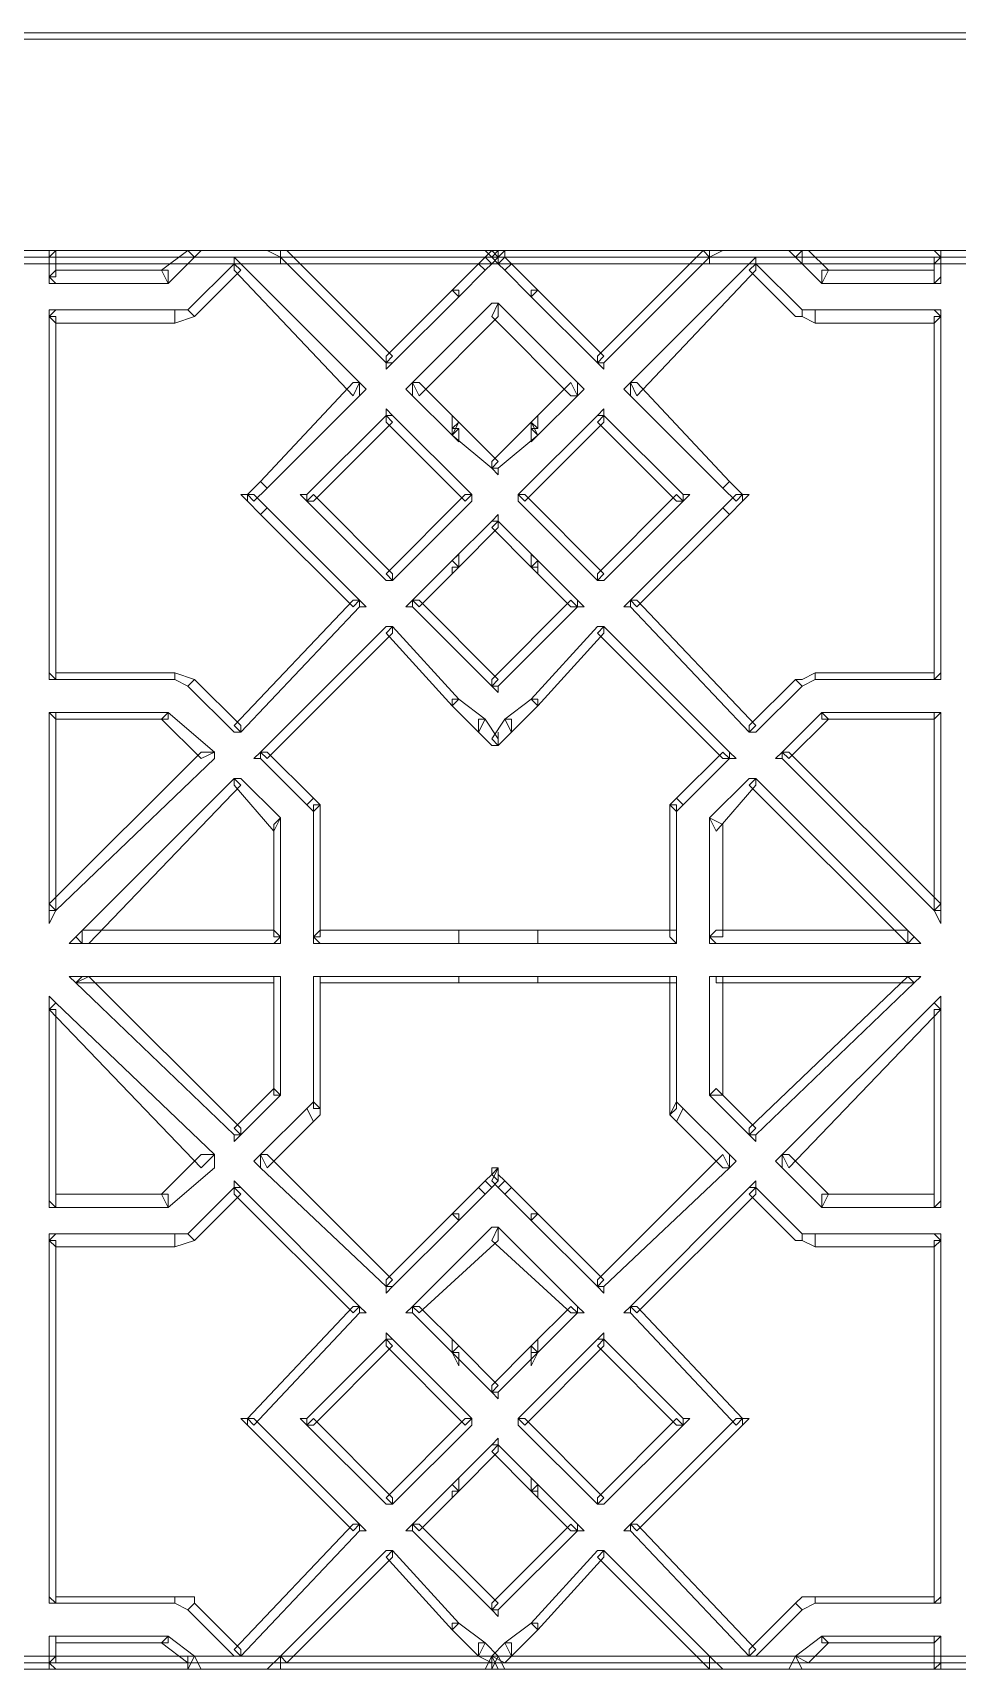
# Model space of a CAD drawing. Extents: x -66030 to 95157, y -13132 to 45879.
# Drawn here: x 78795 to 79342, y 42831 to 43799 of the extents above; entities that cross this region are included whole.
import ezdxf

# ---------------------------------------------------------------- set-up
doc = ezdxf.new("R2010")
doc.units = 0
doc.header["$LTSCALE"] = 100
doc.header["$MEASUREMENT"] = 0
doc.layers.get('0').update_dxf_attribs({"linetype": 'CONTINUOUS'})

msp = doc.modelspace()

# ---------------------------------------------------------------- linework, layer by layer
at = {"lineweight": 0}
for points in [[(81121.14, 43795.43), (81121.14, 43799.34), (77015.97, 43799.34), (77015.97, 43795.43), (81121.14, 43795.43), (81121.14, 43795.43), (81121.14, 43799.34), (81121.14, 43799.34), (81121.14, 43799.34)], [(77015.97, 43670.44), (77015.97, 43666.53), (81121.14, 43666.53), (81121.14, 43670.44), (77015.97, 43670.44), (77015.97, 43670.44), (77015.97, 43670.44), (77015.97, 43670.44), (77015.97, 43670.44)], [(81125.04, 43666.53), (81121.14, 43670.44), (77015.97, 43670.44), (77015.97, 43662.63), (81121.14, 43662.63), (81125.04, 43666.53), (81125.04, 43666.53), (81125.04, 43670.44), (81121.14, 43670.44)], [(78808.8, 43670.44), (78804.9, 43666.53), (78804.9, 43654.81), (78808.8, 43654.81), (78808.8, 43666.53), (78808.8, 43670.44), (78808.8, 43670.44), (78804.9, 43670.44), (78804.9, 43666.53)], [(78890.83, 43666.53), (78886.92, 43670.44), (78808.8, 43670.44), (78808.8, 43662.63), (78886.92, 43662.63), (78890.83, 43666.53), (78890.83, 43666.53), (78894.74, 43670.44), (78886.92, 43670.44)], [(78875.21, 43650.91), (78875.21, 43650.91), (78890.83, 43666.53), (78886.92, 43670.44), (78871.3, 43658.72), (78875.21, 43650.91), (78875.21, 43650.91), (78875.21, 43650.91), (78875.21, 43650.91)], [(78941.61, 43670.44), (78941.61, 43666.53), (79004.1, 43604.04), (79008.01, 43607.94), (78945.51, 43670.44), (78941.61, 43670.44), (78941.61, 43670.44), (78933.8, 43670.44), (78941.61, 43666.53)], [(79070.5, 43666.53), (79066.6, 43670.44), (78941.61, 43670.44), (78941.61, 43662.63), (79066.6, 43662.63), (79070.5, 43666.53), (79070.5, 43666.53), (79074.41, 43670.44), (79066.6, 43670.44)], [(79062.69, 43666.53), (79066.6, 43662.63), (79070.5, 43666.53), (79066.6, 43670.44), (79062.69, 43666.53), (79062.69, 43666.53), (79066.6, 43662.63), (79066.6, 43662.63), (79066.6, 43662.63)], [(79070.5, 43670.44), (79066.6, 43666.53), (79070.5, 43662.63), (79074.41, 43666.53), (79074.41, 43670.44), (79070.5, 43670.44), (79070.5, 43670.44), (79062.69, 43670.44), (79066.6, 43666.53)], [(79195.49, 43666.53), (79195.49, 43670.44), (79070.5, 43670.44), (79070.5, 43662.63), (79195.49, 43662.63), (79195.49, 43666.53), (79195.49, 43666.53), (79203.31, 43670.44), (79195.49, 43670.44)], [(79129.09, 43604.04), (79133, 43604.04), (79195.49, 43666.53), (79191.59, 43670.44), (79129.09, 43607.94), (79129.09, 43604.04), (79129.09, 43604.04), (79133, 43600.13), (79133, 43604.04)], [(79250.18, 43670.44), (79246.27, 43666.53), (79261.9, 43650.91), (79265.8, 43658.72), (79254.08, 43670.44), (79250.18, 43670.44), (79250.18, 43670.44), (79242.37, 43670.44), (79246.27, 43666.53)], [(79332.2, 43666.53), (79328.3, 43670.44), (79250.18, 43670.44), (79250.18, 43662.63), (79328.3, 43662.63), (79332.2, 43666.53), (79332.2, 43666.53), (79332.2, 43670.44), (79328.3, 43670.44)], [(78804.9, 43654.81), (78808.8, 43650.91), (78875.21, 43650.91), (78875.21, 43658.72), (78808.8, 43658.72), (78804.9, 43654.81), (78804.9, 43654.81), (78804.9, 43650.91), (78808.8, 43650.91)], [(78890.83, 43631.38), (78890.83, 43631.38), (78918.17, 43658.72), (78914.27, 43662.63), (78886.92, 43635.29), (78890.83, 43631.38), (78890.83, 43631.38), (78890.83, 43631.38), (78890.83, 43631.38)], [(78914.27, 43662.63), (78914.27, 43658.72), (78984.57, 43584.51), (78988.48, 43592.32), (78918.17, 43662.63), (78914.27, 43662.63), (78918.17, 43662.63), (78914.27, 43666.53), (78914.27, 43662.63)], [(79043.16, 43647), (79047.07, 43643.1), (79062.69, 43658.72), (79058.79, 43662.63), (79043.16, 43647), (79043.16, 43647), (79043.16, 43647), (79043.16, 43647), (79043.16, 43647)], [(79058.79, 43662.63), (79062.69, 43658.72), (79066.6, 43662.63), (79062.69, 43666.53), (79058.79, 43662.63), (79058.79, 43662.63), (79062.69, 43658.72), (79062.69, 43658.72), (79062.69, 43658.72)], [(79074.41, 43666.53), (79070.5, 43662.63), (79074.41, 43658.72), (79078.32, 43662.63), (79074.41, 43666.53), (79074.41, 43666.53), (79070.5, 43662.63), (79070.5, 43662.63), (79070.5, 43662.63)], [(79078.32, 43662.63), (79074.41, 43658.72), (79090.03, 43643.1), (79093.94, 43647), (79078.32, 43662.63), (79078.32, 43662.63), (79074.41, 43658.72), (79074.41, 43658.72), (79074.41, 43658.72)], [(79222.84, 43662.63), (79218.93, 43662.63), (79148.62, 43592.32), (79152.53, 43584.51), (79222.84, 43658.72), (79222.84, 43662.63), (79222.84, 43662.63), (79222.84, 43666.53), (79218.93, 43662.63)], [(79250.18, 43631.38), (79250.18, 43635.29), (79222.84, 43662.63), (79218.93, 43658.72), (79246.27, 43631.38), (79250.18, 43631.38), (79246.27, 43631.38), (79246.27, 43631.38), (79250.18, 43631.38)], [(79261.9, 43650.91), (79261.9, 43650.91), (79328.3, 43650.91), (79328.3, 43658.72), (79261.9, 43658.72), (79261.9, 43650.91), (79261.9, 43650.91), (79261.9, 43650.91), (79261.9, 43650.91)], [(79328.3, 43650.91), (79332.2, 43654.81), (79332.2, 43666.53), (79328.3, 43666.53), (79328.3, 43654.81), (79328.3, 43650.91), (79328.3, 43650.91), (79332.2, 43650.91), (79332.2, 43654.81)], [(79004.1, 43604.04), (79008.01, 43604.04), (79047.07, 43643.1), (79043.16, 43647), (79004.1, 43607.94), (79004.1, 43604.04), (79004.1, 43604.04), (79004.1, 43600.13), (79008.01, 43604.04)], [(79070.5, 43639.19), (79066.6, 43639.19), (79019.73, 43592.32), (79023.63, 43584.51), (79070.5, 43631.38), (79070.5, 43639.19), (79070.5, 43639.19), (79070.5, 43639.19), (79066.6, 43639.19)], [(79047.07, 43643.1), (79047.07, 43647), (79047.07, 43647), (79043.16, 43647), (79043.16, 43647), (79047.07, 43643.1), (79047.07, 43643.1), (79047.07, 43643.1), (79047.07, 43647)], [(79117.38, 43584.51), (79117.38, 43592.32), (79070.5, 43639.19), (79066.6, 43631.38), (79113.47, 43584.51), (79117.38, 43584.51), (79117.38, 43584.51), (79121.28, 43588.41), (79117.38, 43592.32)], [(79090.03, 43647), (79090.03, 43643.1), (79129.09, 43604.04), (79133, 43607.94), (79093.94, 43647), (79090.03, 43647), (79090.03, 43647), (79090.03, 43643.1), (79090.03, 43643.1)], [(79093.94, 43647), (79090.03, 43647), (79090.03, 43647), (79093.94, 43647), (79093.94, 43647), (79093.94, 43647), (79093.94, 43647), (79093.94, 43647), (79093.94, 43647)], [(78804.9, 43631.38), (78808.8, 43627.47), (78879.11, 43627.47), (78879.11, 43635.29), (78808.8, 43635.29), (78804.9, 43631.38), (78808.8, 43635.29), (78804.9, 43635.29), (78804.9, 43631.38)], [(78808.8, 43416.55), (78808.8, 43420.46), (78808.8, 43631.38), (78804.9, 43631.38), (78804.9, 43420.46), (78808.8, 43416.55), (78804.9, 43420.46), (78804.9, 43416.55), (78808.8, 43416.55)], [(78879.11, 43627.47), (78879.11, 43627.47), (78890.83, 43631.38), (78886.92, 43635.29), (78879.11, 43635.29), (78879.11, 43627.47), (78879.11, 43627.47), (78879.11, 43627.47), (78879.11, 43627.47)], [(79257.99, 43627.47), (79257.99, 43635.29), (79250.18, 43635.29), (79250.18, 43631.38), (79257.99, 43627.47), (79257.99, 43627.47), (79257.99, 43627.47), (79257.99, 43627.47), (79257.99, 43627.47)], [(79332.2, 43631.38), (79328.3, 43635.29), (79257.99, 43635.29), (79257.99, 43627.47), (79328.3, 43627.47), (79332.2, 43631.38), (79332.2, 43631.38), (79332.2, 43635.29), (79328.3, 43635.29)], [(79328.3, 43416.55), (79332.2, 43420.46), (79332.2, 43631.38), (79328.3, 43631.38), (79328.3, 43420.46), (79328.3, 43416.55), (79328.3, 43416.55), (79332.2, 43416.55), (79332.2, 43420.46)], [(78988.48, 43592.32), (78984.57, 43592.32), (78929.89, 43533.73), (78933.8, 43529.82), (78988.48, 43584.51), (78988.48, 43592.32), (78988.48, 43584.51), (78992.38, 43588.41), (78988.48, 43592.32)], [(79019.73, 43592.32), (79019.73, 43584.51), (79043.16, 43561.07), (79047.07, 43568.88), (79023.63, 43592.32), (79019.73, 43592.32), (79019.73, 43592.32), (79015.82, 43588.41), (79019.73, 43584.51)], [(79090.03, 43564.98), (79093.94, 43561.07), (79117.38, 43584.51), (79113.47, 43592.32), (79090.03, 43568.88), (79090.03, 43564.98), (79090.03, 43564.98), (79090.03, 43557.17), (79093.94, 43561.07)], [(79148.62, 43592.32), (79148.62, 43584.51), (79203.31, 43529.82), (79207.21, 43533.73), (79152.53, 43592.32), (79148.62, 43592.32), (79148.62, 43592.32), (79144.72, 43588.41), (79148.62, 43584.51)], [(78957.23, 43522.01), (78961.14, 43522.01), (79008.01, 43568.88), (79004.1, 43572.79), (78957.23, 43525.92), (78957.23, 43522.01), (78957.23, 43525.92), (78953.32, 43525.92), (78957.23, 43522.01)], [(79004.1, 43572.79), (79004.1, 43568.88), (79050.97, 43522.01), (79054.88, 43525.92), (79008.01, 43572.79), (79004.1, 43572.79), (79008.01, 43572.79), (79004.1, 43576.7), (79004.1, 43572.79)], [(79043.16, 43564.98), (79043.16, 43561.07), (79066.6, 43541.54), (79070.5, 43545.45), (79047.07, 43568.88), (79043.16, 43564.98), (79047.07, 43568.88), (79043.16, 43572.79), (79043.16, 43564.98)], [(79133, 43572.79), (79129.09, 43572.79), (79082.22, 43525.92), (79086.13, 43522.01), (79133, 43568.88), (79133, 43572.79), (79133, 43572.79), (79133, 43576.7), (79129.09, 43572.79)], [(79090.03, 43568.88), (79090.03, 43564.98), (79090.03, 43564.98), (79093.94, 43564.98), (79093.94, 43564.98), (79090.03, 43568.88), (79093.94, 43564.98), (79093.94, 43572.79), (79090.03, 43568.88)], [(79179.87, 43522.01), (79179.87, 43525.92), (79133, 43572.79), (79129.09, 43568.88), (79175.97, 43522.01), (79179.87, 43522.01), (79179.87, 43522.01), (79183.78, 43525.92), (79179.87, 43525.92)], [(79043.16, 43561.07), (79047.07, 43564.98), (79047.07, 43564.98), (79043.16, 43564.98), (79043.16, 43564.98), (79043.16, 43561.07), (79043.16, 43561.07), (79047.07, 43557.17), (79047.07, 43564.98)], [(79066.6, 43541.54), (79070.5, 43541.54), (79093.94, 43561.07), (79090.03, 43568.88), (79066.6, 43545.45), (79066.6, 43541.54), (79066.6, 43541.54), (79070.5, 43537.64), (79070.5, 43541.54)], [(78933.8, 43529.82), (78929.89, 43533.73), (78922.08, 43525.92), (78925.98, 43522.01), (78933.8, 43529.82), (78933.8, 43529.82), (78929.89, 43533.73), (78929.89, 43533.73), (78929.89, 43533.73)], [(79207.21, 43533.73), (79203.31, 43529.82), (79211.12, 43522.01), (79215.02, 43525.92), (79207.21, 43533.73), (79207.21, 43533.73), (79203.31, 43529.82), (79203.31, 43529.82), (79203.31, 43529.82)], [(78922.08, 43525.92), (78922.08, 43522.01), (78929.89, 43514.2), (78933.8, 43518.11), (78925.98, 43525.92), (78922.08, 43525.92), (78922.08, 43525.92), (78918.17, 43525.92), (78922.08, 43522.01)], [(79008.01, 43475.14), (79008.01, 43479.05), (78961.14, 43525.92), (78957.23, 43522.01), (79004.1, 43475.14), (79008.01, 43475.14), (79004.1, 43475.14), (79004.1, 43475.14), (79008.01, 43475.14)], [(79054.88, 43525.92), (79050.97, 43525.92), (79004.1, 43479.05), (79008.01, 43475.14), (79054.88, 43522.01), (79054.88, 43525.92), (79054.88, 43522.01), (79054.88, 43525.92), (79054.88, 43525.92)], [(79082.22, 43525.92), (79082.22, 43522.01), (79129.09, 43475.14), (79133, 43479.05), (79086.13, 43525.92), (79082.22, 43525.92), (79082.22, 43525.92), (79082.22, 43525.92), (79082.22, 43522.01)], [(79129.09, 43475.14), (79133, 43475.14), (79179.87, 43522.01), (79175.97, 43525.92), (79129.09, 43479.05), (79129.09, 43475.14), (79129.09, 43475.14), (79133, 43475.14), (79133, 43475.14)], [(79215.02, 43525.92), (79211.12, 43525.92), (79203.31, 43518.11), (79207.21, 43514.2), (79215.02, 43522.01), (79215.02, 43525.92), (79215.02, 43522.01), (79218.93, 43525.92), (79215.02, 43525.92)], [(78933.8, 43518.11), (78929.89, 43514.2), (78984.57, 43459.52), (78988.48, 43463.42), (78933.8, 43518.11), (78933.8, 43518.11), (78929.89, 43514.2), (78929.89, 43514.2), (78929.89, 43514.2)], [(79070.5, 43510.29), (79066.6, 43510.29), (79043.16, 43486.86), (79047.07, 43482.95), (79070.5, 43506.39), (79070.5, 43510.29), (79070.5, 43510.29), (79070.5, 43514.2), (79066.6, 43510.29)], [(79207.21, 43514.2), (79203.31, 43518.11), (79148.62, 43463.42), (79152.53, 43459.52), (79207.21, 43514.2), (79207.21, 43514.2), (79203.31, 43518.11), (79203.31, 43518.11), (79203.31, 43518.11)], [(79093.94, 43482.95), (79093.94, 43486.86), (79070.5, 43510.29), (79066.6, 43506.39), (79090.03, 43482.95), (79093.94, 43482.95), (79090.03, 43482.95), (79093.94, 43479.05), (79093.94, 43482.95)], [(79047.07, 43482.95), (79043.16, 43486.86), (79019.73, 43463.42), (79023.63, 43459.52), (79047.07, 43482.95), (79047.07, 43482.95), (79047.07, 43482.95), (79047.07, 43490.76), (79043.16, 43486.86)], [(79093.94, 43486.86), (79090.03, 43482.95), (79090.03, 43482.95), (79093.94, 43482.95), (79093.94, 43482.95), (79093.94, 43486.86), (79093.94, 43486.86), (79090.03, 43490.76), (79090.03, 43482.95)], [(79117.38, 43459.52), (79117.38, 43463.42), (79093.94, 43486.86), (79090.03, 43482.95), (79113.47, 43459.52), (79117.38, 43459.52), (79117.38, 43459.52), (79121.28, 43459.52), (79117.38, 43463.42)], [(79047.07, 43482.95), (79047.07, 43482.95), (79047.07, 43482.95), (79043.16, 43482.95), (79043.16, 43482.95), (79047.07, 43482.95), (79043.16, 43482.95), (79043.16, 43479.05), (79047.07, 43482.95)], [(78988.48, 43463.42), (78984.57, 43463.42), (78914.27, 43389.21), (78918.17, 43385.3), (78988.48, 43459.52), (78988.48, 43463.42), (78988.48, 43459.52), (78992.38, 43459.52), (78988.48, 43463.42)], [(79019.73, 43463.42), (79019.73, 43459.52), (79066.6, 43412.64), (79070.5, 43416.55), (79023.63, 43463.42), (79019.73, 43463.42), (79019.73, 43463.42), (79015.82, 43459.52), (79019.73, 43459.52)], [(79066.6, 43412.64), (79070.5, 43412.64), (79117.38, 43459.52), (79113.47, 43463.42), (79066.6, 43416.55), (79066.6, 43412.64), (79066.6, 43412.64), (79070.5, 43408.74), (79070.5, 43412.64)], [(79148.62, 43463.42), (79148.62, 43459.52), (79218.93, 43385.3), (79222.84, 43389.21), (79152.53, 43463.42), (79148.62, 43463.42), (79148.62, 43463.42), (79144.72, 43459.52), (79148.62, 43459.52)], [(79008.01, 43447.8), (79004.1, 43447.8), (78929.89, 43373.59), (78933.8, 43369.68), (79008.01, 43443.89), (79008.01, 43447.8), (79008.01, 43447.8), (79004.1, 43447.8), (79004.1, 43447.8)], [(79047.07, 43404.83), (79047.07, 43404.83), (79008.01, 43447.8), (79004.1, 43443.89), (79043.16, 43400.93), (79047.07, 43404.83), (79047.07, 43404.83), (79047.07, 43404.83), (79047.07, 43404.83)], [(79133, 43447.8), (79129.09, 43447.8), (79090.03, 43404.83), (79093.94, 43400.93), (79133, 43443.89), (79133, 43447.8), (79133, 43447.8), (79133, 43447.8), (79129.09, 43447.8)], [(79207.21, 43369.68), (79207.21, 43373.59), (79133, 43447.8), (79129.09, 43443.89), (79203.31, 43369.68), (79207.21, 43369.68), (79207.21, 43369.68), (79211.12, 43369.68), (79207.21, 43373.59)], [(78879.11, 43420.46), (78879.11, 43420.46), (78808.8, 43420.46), (78808.8, 43416.55), (78879.11, 43416.55), (78879.11, 43420.46), (78879.11, 43420.46), (78879.11, 43420.46), (78879.11, 43420.46)], [(78890.83, 43416.55), (78890.83, 43416.55), (78879.11, 43420.46), (78879.11, 43416.55), (78886.92, 43412.64), (78890.83, 43416.55), (78890.83, 43416.55), (78890.83, 43416.55), (78890.83, 43416.55)], [(78918.17, 43385.3), (78918.17, 43389.21), (78890.83, 43416.55), (78886.92, 43412.64), (78914.27, 43385.3), (78918.17, 43385.3), (78914.27, 43385.3), (78914.27, 43385.3), (78918.17, 43385.3)], [(79218.93, 43385.3), (79222.84, 43385.3), (79250.18, 43412.64), (79246.27, 43416.55), (79218.93, 43389.21), (79218.93, 43385.3), (79218.93, 43385.3), (79222.84, 43385.3), (79222.84, 43385.3)], [(79246.27, 43416.55), (79250.18, 43412.64), (79257.99, 43416.55), (79257.99, 43420.46), (79250.18, 43416.55), (79246.27, 43416.55), (79250.18, 43416.55), (79246.27, 43416.55), (79246.27, 43416.55)], [(79257.99, 43420.46), (79257.99, 43416.55), (79328.3, 43416.55), (79328.3, 43420.46), (79257.99, 43420.46), (79257.99, 43420.46), (79257.99, 43420.46), (79257.99, 43420.46), (79257.99, 43420.46)], [(78808.8, 43279.84), (78808.8, 43279.84), (78808.8, 43397.02), (78804.9, 43397.02), (78804.9, 43279.84), (78808.8, 43279.84), (78804.9, 43279.84), (78804.9, 43272.03), (78808.8, 43279.84)], [(78804.9, 43397.02), (78808.8, 43393.12), (78875.21, 43393.12), (78875.21, 43397.02), (78808.8, 43397.02), (78804.9, 43397.02), (78808.8, 43397.02), (78804.9, 43397.02), (78804.9, 43397.02)], [(78875.21, 43397.02), (78871.3, 43393.12), (78894.74, 43369.68), (78902.55, 43373.59), (78875.21, 43397.02), (78875.21, 43397.02), (78875.21, 43397.02), (78875.21, 43397.02), (78875.21, 43397.02)], [(79043.16, 43400.93), (79047.07, 43404.83), (79047.07, 43404.83), (79043.16, 43404.83), (79043.16, 43404.83), (79043.16, 43400.93), (79043.16, 43404.83), (79043.16, 43400.93), (79043.16, 43400.93)], [(79058.79, 43385.3), (79062.69, 43393.12), (79047.07, 43404.83), (79043.16, 43400.93), (79058.79, 43385.3), (79058.79, 43385.3), (79058.79, 43385.3), (79058.79, 43385.3), (79058.79, 43385.3)], [(79093.94, 43404.83), (79090.03, 43404.83), (79074.41, 43393.12), (79078.32, 43385.3), (79093.94, 43400.93), (79093.94, 43404.83), (79093.94, 43400.93), (79093.94, 43400.93), (79093.94, 43404.83)], [(79090.03, 43404.83), (79090.03, 43404.83), (79090.03, 43404.83), (79093.94, 43404.83), (79093.94, 43404.83), (79090.03, 43404.83), (79090.03, 43404.83), (79090.03, 43404.83), (79090.03, 43404.83)], [(79261.9, 43397.02), (79261.9, 43397.02), (79238.46, 43373.59), (79242.37, 43369.68), (79265.8, 43393.12), (79261.9, 43397.02), (79261.9, 43397.02), (79261.9, 43397.02), (79261.9, 43397.02)], [(79332.2, 43397.02), (79328.3, 43397.02), (79261.9, 43397.02), (79261.9, 43393.12), (79328.3, 43393.12), (79332.2, 43397.02), (79332.2, 43397.02), (79332.2, 43397.02), (79328.3, 43397.02)], [(79328.3, 43279.84), (79332.2, 43279.84), (79332.2, 43397.02), (79328.3, 43397.02), (79328.3, 43279.84), (79328.3, 43279.84), (79328.3, 43279.84), (79332.2, 43272.03), (79332.2, 43279.84)], [(79062.69, 43393.12), (79058.79, 43393.12), (79058.79, 43393.12), (79058.79, 43385.3), (79058.79, 43385.3), (79062.69, 43393.12), (79062.69, 43393.12), (79062.69, 43393.12), (79058.79, 43393.12)], [(79070.5, 43377.49), (79070.5, 43381.4), (79062.69, 43393.12), (79058.79, 43385.3), (79066.6, 43377.49), (79070.5, 43377.49), (79066.6, 43377.49), (79066.6, 43377.49), (79070.5, 43377.49)], [(79078.32, 43393.12), (79074.41, 43393.12), (79066.6, 43381.4), (79070.5, 43377.49), (79078.32, 43385.3), (79078.32, 43393.12), (79078.32, 43393.12), (79074.41, 43393.12), (79074.41, 43393.12)], [(79078.32, 43385.3), (79078.32, 43393.12), (79078.32, 43393.12), (79078.32, 43385.3), (79078.32, 43385.3), (79078.32, 43385.3), (79078.32, 43385.3), (79078.32, 43385.3), (79078.32, 43385.3)], [(79070.5, 43377.49), (79070.5, 43385.3), (79070.5, 43385.3), (79070.5, 43377.49), (79070.5, 43377.49), (79070.5, 43377.49), (79070.5, 43377.49), (79070.5, 43377.49), (79070.5, 43377.49)], [(78902.55, 43373.59), (78894.74, 43373.59), (78804.9, 43283.75), (78808.8, 43279.84), (78902.55, 43369.68), (78902.55, 43373.59), (78902.55, 43369.68), (78902.55, 43369.68), (78902.55, 43373.59)], [(78929.89, 43373.59), (78929.89, 43369.68), (78957.23, 43342.34), (78961.14, 43346.24), (78933.8, 43373.59), (78929.89, 43373.59), (78929.89, 43373.59), (78925.98, 43369.68), (78929.89, 43369.68)], [(79175.97, 43346.24), (79179.87, 43342.34), (79207.21, 43369.68), (79203.31, 43373.59), (79175.97, 43346.24), (79175.97, 43346.24), (79179.87, 43342.34), (79179.87, 43342.34), (79179.87, 43342.34)], [(79238.46, 43373.59), (79238.46, 43369.68), (79328.3, 43279.84), (79332.2, 43283.75), (79242.37, 43373.59), (79238.46, 43373.59), (79238.46, 43373.59), (79234.55, 43369.68), (79238.46, 43369.68)], [(78824.43, 43260.31), (78828.33, 43260.31), (78918.17, 43354.06), (78914.27, 43357.96), (78820.52, 43264.22), (78824.43, 43260.31), (78820.52, 43264.22), (78816.62, 43260.31), (78824.43, 43260.31)], [(78914.27, 43357.96), (78914.27, 43354.06), (78937.7, 43326.71), (78941.61, 43334.53), (78918.17, 43357.96), (78914.27, 43357.96), (78918.17, 43357.96), (78914.27, 43357.96), (78914.27, 43357.96)], [(79222.84, 43357.96), (79218.93, 43357.96), (79195.49, 43334.53), (79199.4, 43326.71), (79222.84, 43354.06), (79222.84, 43357.96), (79222.84, 43357.96), (79222.84, 43357.96), (79218.93, 43357.96)], [(79312.67, 43260.31), (79316.58, 43264.22), (79222.84, 43357.96), (79218.93, 43354.06), (79312.67, 43260.31), (79312.67, 43260.31), (79312.67, 43260.31), (79320.49, 43260.31), (79316.58, 43264.22)], [(78961.14, 43346.24), (78957.23, 43342.34), (78961.14, 43338.43), (78965.04, 43342.34), (78961.14, 43346.24), (78961.14, 43346.24), (78957.23, 43342.34), (78957.23, 43342.34), (78957.23, 43342.34)], [(78965.04, 43342.34), (78961.14, 43342.34), (78961.14, 43264.22), (78965.04, 43264.22), (78965.04, 43342.34), (78965.04, 43342.34), (78965.04, 43342.34), (78965.04, 43342.34), (78965.04, 43342.34)], [(79172.06, 43342.34), (79175.97, 43338.43), (79179.87, 43342.34), (79175.97, 43346.24), (79172.06, 43342.34), (79172.06, 43342.34), (79172.06, 43342.34), (79172.06, 43342.34), (79172.06, 43342.34)], [(79175.97, 43260.31), (79175.97, 43264.22), (79175.97, 43342.34), (79172.06, 43342.34), (79172.06, 43264.22), (79175.97, 43260.31), (79175.97, 43260.31), (79175.97, 43260.31), (79175.97, 43264.22)], [(78941.61, 43334.53), (78937.7, 43330.62), (78937.7, 43264.22), (78941.61, 43264.22), (78941.61, 43330.62), (78941.61, 43334.53), (78941.61, 43330.62), (78941.61, 43330.62), (78941.61, 43334.53)], [(79195.49, 43334.53), (79195.49, 43330.62), (79195.49, 43264.22), (79203.31, 43264.22), (79203.31, 43330.62), (79195.49, 43334.53), (79195.49, 43334.53), (79195.49, 43330.62), (79195.49, 43330.62)], [(78941.61, 43264.22), (78937.7, 43268.12), (78824.43, 43268.12), (78824.43, 43260.31), (78937.7, 43260.31), (78941.61, 43264.22), (78937.7, 43260.31), (78941.61, 43260.31), (78941.61, 43264.22)], [(78961.14, 43264.22), (78965.04, 43260.31), (79047.07, 43260.31), (79047.07, 43268.12), (78965.04, 43268.12), (78961.14, 43264.22), (78961.14, 43264.22), (78961.14, 43260.31), (78965.04, 43260.31)], [(79047.07, 43268.12), (79047.07, 43260.31), (79093.94, 43260.31), (79093.94, 43268.12), (79047.07, 43268.12), (79047.07, 43268.12), (79047.07, 43260.31), (79047.07, 43260.31), (79047.07, 43260.31)], [(79093.94, 43268.12), (79093.94, 43260.31), (79175.97, 43260.31), (79175.97, 43268.12), (79093.94, 43268.12), (79093.94, 43268.12), (79093.94, 43260.31), (79093.94, 43260.31), (79093.94, 43260.31)], [(79195.49, 43264.22), (79199.4, 43260.31), (79312.67, 43260.31), (79312.67, 43268.12), (79199.4, 43268.12), (79195.49, 43264.22), (79195.49, 43264.22), (79195.49, 43260.31), (79199.4, 43260.31)], [(78820.52, 43236.88), (78824.43, 43236.88), (78937.7, 43236.88), (78937.7, 43240.78), (78824.43, 43240.78), (78820.52, 43236.88), (78824.43, 43240.78), (78816.62, 43240.78), (78820.52, 43236.88)], [(78918.17, 43147.04), (78918.17, 43150.95), (78828.33, 43240.78), (78820.52, 43236.88), (78914.27, 43147.04), (78918.17, 43147.04), (78914.27, 43147.04), (78914.27, 43143.13), (78918.17, 43147.04)], [(78937.7, 43240.78), (78937.7, 43240.78), (78937.7, 43170.47), (78941.61, 43170.47), (78941.61, 43240.78), (78937.7, 43240.78), (78941.61, 43240.78), (78941.61, 43240.78), (78937.7, 43240.78)], [(78965.04, 43240.78), (78961.14, 43240.78), (78961.14, 43162.66), (78965.04, 43162.66), (78965.04, 43240.78), (78965.04, 43240.78), (78965.04, 43240.78), (78961.14, 43240.78), (78961.14, 43240.78)], [(79047.07, 43236.88), (79047.07, 43240.78), (78965.04, 43240.78), (78965.04, 43236.88), (79047.07, 43236.88), (79047.07, 43236.88), (79047.07, 43240.78), (79047.07, 43240.78), (79047.07, 43240.78)], [(79093.94, 43236.88), (79093.94, 43240.78), (79047.07, 43240.78), (79047.07, 43236.88), (79093.94, 43236.88), (79093.94, 43236.88), (79093.94, 43240.78), (79093.94, 43240.78), (79093.94, 43240.78)], [(79175.97, 43240.78), (79175.97, 43240.78), (79093.94, 43240.78), (79093.94, 43236.88), (79175.97, 43236.88), (79175.97, 43240.78), (79175.97, 43240.78), (79175.97, 43240.78), (79175.97, 43240.78)], [(79172.06, 43158.76), (79175.97, 43162.66), (79175.97, 43240.78), (79172.06, 43240.78), (79172.06, 43162.66), (79172.06, 43158.76), (79172.06, 43162.66), (79172.06, 43162.66), (79172.06, 43158.76)], [(79199.4, 43240.78), (79195.49, 43240.78), (79195.49, 43170.47), (79203.31, 43170.47), (79203.31, 43240.78), (79199.4, 43240.78), (79199.4, 43240.78), (79195.49, 43240.78), (79195.49, 43240.78)], [(79316.58, 43236.88), (79312.67, 43240.78), (79199.4, 43240.78), (79199.4, 43236.88), (79312.67, 43236.88), (79316.58, 43236.88), (79316.58, 43236.88), (79320.49, 43240.78), (79312.67, 43240.78)], [(79218.93, 43147.04), (79222.84, 43147.04), (79316.58, 43236.88), (79312.67, 43240.78), (79218.93, 43150.95), (79218.93, 43147.04), (79218.93, 43147.04), (79222.84, 43143.13), (79222.84, 43147.04)], [(78804.9, 43221.25), (78804.9, 43221.25), (78894.74, 43127.51), (78902.55, 43135.32), (78808.8, 43225.16), (78804.9, 43221.25), (78808.8, 43225.16), (78804.9, 43229.06), (78804.9, 43221.25)], [(79332.2, 43221.25), (79328.3, 43225.16), (79238.46, 43135.32), (79242.37, 43127.51), (79332.2, 43221.25), (79332.2, 43221.25), (79332.2, 43221.25), (79332.2, 43229.06), (79328.3, 43225.16)], [(78808.8, 43104.07), (78808.8, 43107.98), (78808.8, 43221.25), (78804.9, 43221.25), (78804.9, 43107.98), (78808.8, 43104.07), (78804.9, 43107.98), (78804.9, 43104.07), (78808.8, 43104.07)], [(79328.3, 43104.07), (79332.2, 43107.98), (79332.2, 43221.25), (79328.3, 43221.25), (79328.3, 43107.98), (79328.3, 43104.07), (79328.3, 43104.07), (79332.2, 43104.07), (79332.2, 43107.98)], [(78941.61, 43170.47), (78937.7, 43174.38), (78914.27, 43150.95), (78918.17, 43147.04), (78941.61, 43170.47), (78941.61, 43170.47), (78941.61, 43170.47), (78941.61, 43170.47), (78941.61, 43170.47)], [(79195.49, 43170.47), (79195.49, 43170.47), (79218.93, 43147.04), (79222.84, 43150.95), (79199.4, 43174.38), (79195.49, 43170.47), (79195.49, 43170.47), (79195.49, 43170.47), (79195.49, 43170.47)], [(78965.04, 43162.66), (78961.14, 43166.57), (78957.23, 43162.66), (78961.14, 43154.85), (78965.04, 43158.76), (78965.04, 43162.66), (78965.04, 43158.76), (78965.04, 43162.66), (78965.04, 43162.66)], [(79175.97, 43154.85), (79179.87, 43162.66), (79175.97, 43166.57), (79172.06, 43158.76), (79175.97, 43154.85), (79175.97, 43154.85), (79179.87, 43162.66), (79179.87, 43162.66), (79179.87, 43162.66)], [(78961.14, 43154.85), (78957.23, 43162.66), (78929.89, 43135.32), (78933.8, 43127.51), (78961.14, 43154.85), (78961.14, 43154.85), (78957.23, 43162.66), (78957.23, 43162.66), (78957.23, 43162.66)], [(79207.21, 43127.51), (79207.21, 43135.32), (79179.87, 43162.66), (79175.97, 43154.85), (79203.31, 43127.51), (79207.21, 43127.51), (79207.21, 43127.51), (79211.12, 43131.42), (79207.21, 43135.32)], [(78902.55, 43135.32), (78894.74, 43135.32), (78871.3, 43111.89), (78875.21, 43104.07), (78902.55, 43127.51), (78902.55, 43135.32), (78902.55, 43127.51), (78902.55, 43131.42), (78902.55, 43135.32)], [(78929.89, 43135.32), (78929.89, 43127.51), (79004.1, 43057.2), (79008.01, 43061.11), (78933.8, 43135.32), (78929.89, 43135.32), (78929.89, 43135.32), (78925.98, 43131.42), (78929.89, 43127.51)], [(79129.09, 43057.2), (79133, 43057.2), (79207.21, 43127.51), (79203.31, 43135.32), (79129.09, 43061.11), (79129.09, 43057.2), (79129.09, 43057.2), (79133, 43053.3), (79133, 43057.2)], [(79238.46, 43135.32), (79238.46, 43127.51), (79261.9, 43104.07), (79265.8, 43111.89), (79242.37, 43135.32), (79238.46, 43135.32), (79238.46, 43135.32), (79234.55, 43131.42), (79238.46, 43127.51)], [(79070.5, 43127.51), (79066.6, 43119.7), (79070.5, 43115.79), (79074.41, 43119.7), (79070.5, 43123.6), (79070.5, 43127.51), (79070.5, 43123.6), (79070.5, 43127.51), (79070.5, 43127.51)], [(79066.6, 43123.6), (79070.5, 43119.7), (79070.5, 43119.7), (79070.5, 43127.51), (79070.5, 43127.51), (79066.6, 43123.6), (79070.5, 43127.51), (79066.6, 43127.51), (79066.6, 43123.6)], [(78914.27, 43115.79), (78914.27, 43111.89), (78984.57, 43041.58), (78988.48, 43045.48), (78918.17, 43115.79), (78914.27, 43115.79), (78918.17, 43115.79), (78914.27, 43119.7), (78914.27, 43115.79)], [(79058.79, 43115.79), (79062.69, 43111.89), (79066.6, 43115.79), (79062.69, 43119.7), (79058.79, 43115.79), (79058.79, 43115.79), (79062.69, 43111.89), (79062.69, 43111.89), (79062.69, 43111.89)], [(79062.69, 43119.7), (79066.6, 43115.79), (79070.5, 43119.7), (79066.6, 43123.6), (79062.69, 43119.7), (79062.69, 43119.7), (79066.6, 43115.79), (79066.6, 43115.79), (79066.6, 43115.79)], [(79074.41, 43119.7), (79070.5, 43115.79), (79074.41, 43111.89), (79078.32, 43115.79), (79074.41, 43119.7), (79074.41, 43119.7), (79070.5, 43115.79), (79070.5, 43115.79), (79070.5, 43115.79)], [(79222.84, 43115.79), (79218.93, 43115.79), (79148.62, 43045.48), (79152.53, 43041.58), (79222.84, 43111.89), (79222.84, 43115.79), (79222.84, 43115.79), (79222.84, 43119.7), (79218.93, 43115.79)], [(78875.21, 43104.07), (78875.21, 43111.89), (78808.8, 43111.89), (78808.8, 43104.07), (78875.21, 43104.07), (78875.21, 43104.07), (78875.21, 43104.07), (78875.21, 43104.07), (78875.21, 43104.07)], [(78890.83, 43084.54), (78890.83, 43084.54), (78918.17, 43111.89), (78914.27, 43115.79), (78886.92, 43088.45), (78890.83, 43084.54), (78890.83, 43084.54), (78890.83, 43084.54), (78890.83, 43084.54)], [(79043.16, 43100.17), (79047.07, 43096.26), (79062.69, 43111.89), (79058.79, 43115.79), (79043.16, 43100.17), (79043.16, 43100.17), (79043.16, 43100.17), (79043.16, 43100.17), (79043.16, 43100.17)], [(79078.32, 43115.79), (79074.41, 43111.89), (79090.03, 43096.26), (79093.94, 43100.17), (79078.32, 43115.79), (79078.32, 43115.79), (79074.41, 43111.89), (79074.41, 43111.89), (79074.41, 43111.89)], [(79250.18, 43084.54), (79250.18, 43088.45), (79222.84, 43115.79), (79218.93, 43111.89), (79246.27, 43084.54), (79250.18, 43084.54), (79246.27, 43084.54), (79246.27, 43084.54), (79250.18, 43084.54)], [(79261.9, 43104.07), (79261.9, 43104.07), (79328.3, 43104.07), (79328.3, 43111.89), (79261.9, 43111.89), (79261.9, 43104.07), (79261.9, 43104.07), (79261.9, 43104.07), (79261.9, 43104.07)], [(79004.1, 43057.2), (79008.01, 43057.2), (79047.07, 43096.26), (79043.16, 43100.17), (79004.1, 43061.11), (79004.1, 43057.2), (79004.1, 43057.2), (79004.1, 43053.3), (79008.01, 43057.2)], [(79047.07, 43096.26), (79047.07, 43100.17), (79047.07, 43100.17), (79043.16, 43100.17), (79043.16, 43100.17), (79047.07, 43096.26), (79047.07, 43096.26), (79047.07, 43096.26), (79047.07, 43100.17)], [(79090.03, 43100.17), (79090.03, 43096.26), (79129.09, 43057.2), (79133, 43061.11), (79093.94, 43100.17), (79090.03, 43100.17), (79090.03, 43100.17), (79090.03, 43096.26), (79090.03, 43096.26)], [(79093.94, 43100.17), (79090.03, 43100.17), (79090.03, 43100.17), (79093.94, 43100.17), (79093.94, 43100.17), (79093.94, 43100.17), (79093.94, 43100.17), (79093.94, 43100.17), (79093.94, 43100.17)], [(78804.9, 43084.54), (78808.8, 43080.64), (78879.11, 43080.64), (78879.11, 43088.45), (78808.8, 43088.45), (78804.9, 43084.54), (78808.8, 43088.45), (78804.9, 43088.45), (78804.9, 43084.54)], [(78879.11, 43080.64), (78879.11, 43080.64), (78890.83, 43084.54), (78886.92, 43088.45), (78879.11, 43088.45), (78879.11, 43080.64), (78879.11, 43080.64), (78879.11, 43080.64), (78879.11, 43080.64)], [(79070.5, 43092.36), (79066.6, 43092.36), (79019.73, 43045.48), (79023.63, 43041.58), (79070.5, 43084.54), (79070.5, 43092.36), (79070.5, 43092.36), (79070.5, 43092.36), (79066.6, 43092.36)], [(79117.38, 43041.58), (79117.38, 43045.48), (79070.5, 43092.36), (79066.6, 43084.54), (79113.47, 43041.58), (79117.38, 43041.58), (79117.38, 43041.58), (79121.28, 43041.58), (79117.38, 43045.48)], [(79257.99, 43080.64), (79257.99, 43088.45), (79250.18, 43088.45), (79250.18, 43084.54), (79257.99, 43080.64), (79257.99, 43080.64), (79257.99, 43080.64), (79257.99, 43080.64), (79257.99, 43080.64)], [(79332.2, 43084.54), (79328.3, 43088.45), (79257.99, 43088.45), (79257.99, 43080.64), (79328.3, 43080.64), (79332.2, 43084.54), (79332.2, 43084.54), (79332.2, 43088.45), (79328.3, 43088.45)], [(78808.8, 42869.72), (78808.8, 42873.62), (78808.8, 43084.54), (78804.9, 43084.54), (78804.9, 42873.62), (78808.8, 42869.72), (78804.9, 42873.62), (78804.9, 42869.72), (78808.8, 42869.72)], [(79328.3, 42869.72), (79332.2, 42873.62), (79332.2, 43084.54), (79328.3, 43084.54), (79328.3, 42873.62), (79328.3, 42869.72), (79328.3, 42869.72), (79332.2, 42869.72), (79332.2, 42873.62)], [(78988.48, 43045.48), (78984.57, 43045.48), (78922.08, 42979.08), (78925.98, 42975.18), (78988.48, 43041.58), (78988.48, 43045.48), (78988.48, 43041.58), (78992.38, 43041.58), (78988.48, 43045.48)], [(79019.73, 43045.48), (79019.73, 43041.58), (79043.16, 43018.14), (79047.07, 43022.05), (79023.63, 43045.48), (79019.73, 43045.48), (79019.73, 43045.48), (79015.82, 43041.58), (79019.73, 43041.58)], [(79090.03, 43018.14), (79093.94, 43018.14), (79117.38, 43041.58), (79113.47, 43045.48), (79090.03, 43022.05), (79090.03, 43018.14), (79090.03, 43018.14), (79090.03, 43010.33), (79093.94, 43018.14)], [(79148.62, 43045.48), (79148.62, 43041.58), (79211.12, 42975.18), (79215.02, 42979.08), (79152.53, 43045.48), (79148.62, 43045.48), (79148.62, 43045.48), (79144.72, 43041.58), (79148.62, 43041.58)], [(79004.1, 43025.95), (79004.1, 43022.05), (79050.97, 42975.18), (79054.88, 42979.08), (79008.01, 43025.95), (79004.1, 43025.95), (79008.01, 43025.95), (79004.1, 43029.86), (79004.1, 43025.95)], [(79133, 43025.95), (79129.09, 43025.95), (79082.22, 42979.08), (79086.13, 42975.18), (79133, 43022.05), (79133, 43025.95), (79133, 43025.95), (79133, 43029.86), (79129.09, 43025.95)], [(78957.23, 42975.18), (78961.14, 42975.18), (79008.01, 43022.05), (79004.1, 43025.95), (78957.23, 42979.08), (78957.23, 42975.18), (78957.23, 42979.08), (78953.32, 42979.08), (78957.23, 42975.18)], [(79043.16, 43018.14), (79043.16, 43018.14), (79066.6, 42994.71), (79070.5, 42998.61), (79047.07, 43022.05), (79043.16, 43018.14), (79047.07, 43022.05), (79043.16, 43025.95), (79043.16, 43018.14)], [(79066.6, 42994.71), (79070.5, 42994.71), (79093.94, 43018.14), (79090.03, 43022.05), (79066.6, 42998.61), (79066.6, 42994.71), (79066.6, 42994.71), (79070.5, 42990.8), (79070.5, 42994.71)], [(79090.03, 43022.05), (79090.03, 43018.14), (79090.03, 43018.14), (79093.94, 43018.14), (79093.94, 43018.14), (79090.03, 43022.05), (79093.94, 43018.14), (79093.94, 43025.95), (79090.03, 43022.05)], [(79179.87, 42975.18), (79179.87, 42979.08), (79133, 43025.95), (79129.09, 43022.05), (79175.97, 42975.18), (79179.87, 42975.18), (79179.87, 42975.18), (79183.78, 42979.08), (79179.87, 42979.08)], [(79043.16, 43018.14), (79047.07, 43018.14), (79047.07, 43018.14), (79043.16, 43018.14), (79043.16, 43018.14), (79043.16, 43018.14), (79043.16, 43018.14), (79047.07, 43010.33), (79047.07, 43018.14)], [(78922.08, 42979.08), (78922.08, 42975.18), (78984.57, 42912.68), (78988.48, 42916.59), (78925.98, 42979.08), (78922.08, 42979.08), (78922.08, 42979.08), (78918.17, 42979.08), (78922.08, 42975.18)], [(79008.01, 42928.31), (79008.01, 42932.21), (78961.14, 42979.08), (78957.23, 42975.18), (79004.1, 42928.31), (79008.01, 42928.31), (79004.1, 42928.31), (79004.1, 42928.31), (79008.01, 42928.31)], [(79054.88, 42979.08), (79050.97, 42979.08), (79004.1, 42932.21), (79008.01, 42928.31), (79054.88, 42975.18), (79054.88, 42979.08), (79054.88, 42975.18), (79054.88, 42979.08), (79054.88, 42979.08)], [(79082.22, 42979.08), (79082.22, 42975.18), (79129.09, 42928.31), (79133, 42932.21), (79086.13, 42979.08), (79082.22, 42979.08), (79082.22, 42979.08), (79082.22, 42979.08), (79082.22, 42975.18)], [(79129.09, 42928.31), (79133, 42928.31), (79179.87, 42975.18), (79175.97, 42979.08), (79129.09, 42932.21), (79129.09, 42928.31), (79129.09, 42928.31), (79133, 42928.31), (79133, 42928.31)], [(79215.02, 42979.08), (79211.12, 42979.08), (79148.62, 42916.59), (79152.53, 42912.68), (79215.02, 42975.18), (79215.02, 42979.08), (79215.02, 42975.18), (79218.93, 42979.08), (79215.02, 42979.08)], [(79070.5, 42963.46), (79066.6, 42963.46), (79043.16, 42940.02), (79047.07, 42936.12), (79070.5, 42959.55), (79070.5, 42963.46), (79070.5, 42963.46), (79070.5, 42967.36), (79066.6, 42963.46)], [(79093.94, 42936.12), (79093.94, 42940.02), (79070.5, 42963.46), (79066.6, 42959.55), (79090.03, 42936.12), (79093.94, 42936.12), (79090.03, 42936.12), (79093.94, 42932.21), (79093.94, 42936.12)], [(79047.07, 42936.12), (79043.16, 42940.02), (79019.73, 42916.59), (79023.63, 42912.68), (79047.07, 42936.12), (79047.07, 42936.12), (79047.07, 42936.12), (79047.07, 42943.93), (79043.16, 42940.02)], [(79093.94, 42940.02), (79090.03, 42936.12), (79090.03, 42936.12), (79093.94, 42936.12), (79093.94, 42936.12), (79093.94, 42940.02), (79093.94, 42940.02), (79090.03, 42943.93), (79090.03, 42936.12)], [(79047.07, 42936.12), (79047.07, 42936.12), (79047.07, 42936.12), (79043.16, 42936.12), (79043.16, 42936.12), (79047.07, 42936.12), (79043.16, 42936.12), (79043.16, 42932.21), (79047.07, 42936.12)], [(79117.38, 42912.68), (79117.38, 42916.59), (79093.94, 42940.02), (79090.03, 42936.12), (79113.47, 42912.68), (79117.38, 42912.68), (79117.38, 42912.68), (79121.28, 42912.68), (79117.38, 42916.59)], [(78988.48, 42916.59), (78984.57, 42916.59), (78914.27, 42842.37), (78918.17, 42838.47), (78988.48, 42912.68), (78988.48, 42916.59), (78988.48, 42912.68), (78992.38, 42912.68), (78988.48, 42916.59)], [(79019.73, 42916.59), (79019.73, 42912.68), (79066.6, 42865.81), (79070.5, 42869.72), (79023.63, 42916.59), (79019.73, 42916.59), (79019.73, 42916.59), (79015.82, 42912.68), (79019.73, 42912.68)], [(79066.6, 42865.81), (79070.5, 42865.81), (79117.38, 42912.68), (79113.47, 42916.59), (79066.6, 42869.72), (79066.6, 42865.81), (79066.6, 42865.81), (79070.5, 42861.9), (79070.5, 42865.81)], [(79148.62, 42916.59), (79148.62, 42912.68), (79218.93, 42838.47), (79222.84, 42842.37), (79152.53, 42916.59), (79148.62, 42916.59), (79148.62, 42916.59), (79144.72, 42912.68), (79148.62, 42912.68)], [(79008.01, 42900.96), (79004.1, 42900.96), (78941.61, 42838.47), (78945.51, 42834.56), (79008.01, 42897.06), (79008.01, 42900.96), (79008.01, 42900.96), (79004.1, 42900.96), (79004.1, 42900.96)], [(79047.07, 42858), (79047.07, 42858), (79008.01, 42900.96), (79004.1, 42897.06), (79043.16, 42854.09), (79047.07, 42858), (79047.07, 42858), (79047.07, 42858), (79047.07, 42858)], [(79133, 42900.96), (79129.09, 42900.96), (79090.03, 42858), (79093.94, 42854.09), (79133, 42897.06), (79133, 42900.96), (79133, 42900.96), (79133, 42900.96), (79129.09, 42900.96)], [(79195.49, 42830.66), (79195.49, 42838.47), (79133, 42900.96), (79129.09, 42897.06), (79191.59, 42834.56), (79195.49, 42830.66), (79195.49, 42830.66), (79203.31, 42830.66), (79195.49, 42838.47)], [(78879.11, 42873.62), (78879.11, 42873.62), (78808.8, 42873.62), (78808.8, 42869.72), (78879.11, 42869.72), (78879.11, 42873.62), (78879.11, 42873.62), (78879.11, 42873.62), (78879.11, 42873.62)], [(78890.83, 42869.72), (78890.83, 42873.62), (78879.11, 42873.62), (78879.11, 42869.72), (78886.92, 42865.81), (78890.83, 42869.72), (78890.83, 42869.72), (78890.83, 42869.72), (78890.83, 42873.62)], [(78918.17, 42838.47), (78918.17, 42842.37), (78890.83, 42869.72), (78886.92, 42865.81), (78914.27, 42838.47), (78918.17, 42838.47), (78914.27, 42838.47), (78914.27, 42838.47), (78918.17, 42838.47)], [(79218.93, 42838.47), (79222.84, 42838.47), (79250.18, 42865.81), (79246.27, 42869.72), (79218.93, 42842.37), (79218.93, 42838.47), (79218.93, 42838.47), (79222.84, 42838.47), (79222.84, 42838.47)], [(79246.27, 42869.72), (79250.18, 42865.81), (79257.99, 42869.72), (79257.99, 42873.62), (79250.18, 42873.62), (79246.27, 42869.72), (79250.18, 42873.62), (79246.27, 42869.72), (79246.27, 42869.72)], [(79257.99, 42873.62), (79257.99, 42869.72), (79328.3, 42869.72), (79328.3, 42873.62), (79257.99, 42873.62), (79257.99, 42873.62), (79257.99, 42873.62), (79257.99, 42873.62), (79257.99, 42873.62)], [(79043.16, 42854.09), (79047.07, 42858), (79047.07, 42858), (79043.16, 42858), (79043.16, 42858), (79043.16, 42854.09), (79043.16, 42858), (79043.16, 42854.09), (79043.16, 42854.09)], [(79058.79, 42838.47), (79062.69, 42846.28), (79047.07, 42858), (79043.16, 42854.09), (79058.79, 42838.47), (79058.79, 42838.47), (79058.79, 42838.47), (79058.79, 42838.47), (79058.79, 42838.47)], [(79093.94, 42858), (79090.03, 42858), (79074.41, 42846.28), (79078.32, 42838.47), (79093.94, 42854.09), (79093.94, 42858), (79093.94, 42854.09), (79093.94, 42854.09), (79093.94, 42858)], [(79090.03, 42858), (79090.03, 42858), (79090.03, 42858), (79093.94, 42858), (79093.94, 42858), (79090.03, 42858), (79090.03, 42858), (79090.03, 42858), (79090.03, 42858)], [(78808.8, 42850.19), (78804.9, 42850.19), (78804.9, 42834.56), (78808.8, 42834.56), (78808.8, 42850.19), (78808.8, 42850.19), (78808.8, 42850.19), (78804.9, 42850.19), (78804.9, 42850.19)], [(78875.21, 42850.19), (78875.21, 42850.19), (78808.8, 42850.19), (78808.8, 42846.28), (78875.21, 42846.28), (78875.21, 42850.19), (78875.21, 42850.19), (78875.21, 42850.19), (78875.21, 42850.19)], [(78886.92, 42830.66), (78890.83, 42838.47), (78875.21, 42850.19), (78871.3, 42846.28), (78886.92, 42834.56), (78886.92, 42830.66), (78886.92, 42830.66), (78894.74, 42830.66), (78890.83, 42838.47)], [(79062.69, 42846.28), (79058.79, 42846.28), (79058.79, 42846.28), (79058.79, 42838.47), (79058.79, 42838.47), (79062.69, 42846.28), (79062.69, 42846.28), (79062.69, 42846.28), (79058.79, 42846.28)], [(79066.6, 42830.66), (79070.5, 42838.47), (79062.69, 42846.28), (79058.79, 42838.47), (79066.6, 42834.56), (79066.6, 42830.66), (79066.6, 42830.66), (79074.41, 42830.66), (79070.5, 42838.47)], [(79078.32, 42846.28), (79074.41, 42846.28), (79066.6, 42838.47), (79074.41, 42834.56), (79078.32, 42838.47), (79078.32, 42846.28), (79078.32, 42846.28), (79074.41, 42846.28), (79074.41, 42846.28)], [(79078.32, 42838.47), (79078.32, 42846.28), (79078.32, 42846.28), (79078.32, 42838.47), (79078.32, 42838.47), (79078.32, 42838.47), (79078.32, 42838.47), (79078.32, 42838.47), (79078.32, 42838.47)], [(79261.9, 42850.19), (79261.9, 42850.19), (79246.27, 42838.47), (79254.08, 42834.56), (79265.8, 42846.28), (79261.9, 42850.19), (79261.9, 42850.19), (79261.9, 42850.19), (79261.9, 42850.19)], [(79332.2, 42850.19), (79328.3, 42850.19), (79261.9, 42850.19), (79261.9, 42846.28), (79328.3, 42846.28), (79332.2, 42850.19), (79332.2, 42850.19), (79332.2, 42850.19), (79328.3, 42850.19)], [(79328.3, 42830.66), (79332.2, 42834.56), (79332.2, 42850.19), (79328.3, 42850.19), (79328.3, 42834.56), (79328.3, 42830.66), (79328.3, 42830.66), (79332.2, 42830.66), (79332.2, 42834.56)], [(77015.97, 42838.47), (77015.97, 42834.56), (81121.14, 42834.56), (81121.14, 42838.47), (77015.97, 42838.47), (77015.97, 42838.47), (77015.97, 42838.47), (77015.97, 42838.47), (77015.97, 42838.47)], [(77015.97, 42834.56), (77015.97, 42830.66), (81121.14, 42830.66), (81121.14, 42838.47), (77015.97, 42838.47), (77015.97, 42834.56), (77015.97, 42834.56), (77015.97, 42830.66), (77015.97, 42830.66)], [(78804.9, 42834.56), (78808.8, 42830.66), (78886.92, 42830.66), (78886.92, 42838.47), (78808.8, 42838.47), (78804.9, 42834.56), (78804.9, 42834.56), (78804.9, 42830.66), (78808.8, 42830.66)], [(78941.61, 42838.47), (78941.61, 42830.66), (79066.6, 42830.66), (79066.6, 42838.47), (78941.61, 42838.47), (78941.61, 42838.47), (78941.61, 42838.47), (78933.8, 42830.66), (78941.61, 42830.66)], [(79066.6, 42838.47), (79070.5, 42830.66), (79195.49, 42830.66), (79195.49, 42838.47), (79070.5, 42838.47), (79066.6, 42838.47), (79066.6, 42838.47), (79062.69, 42830.66), (79070.5, 42830.66)], [(79246.27, 42838.47), (79250.18, 42830.66), (79328.3, 42830.66), (79328.3, 42838.47), (79250.18, 42838.47), (79246.27, 42838.47), (79246.27, 42838.47), (79242.37, 42830.66), (79250.18, 42830.66)]]:
    msp.add_lwpolyline(points, close=True, dxfattribs=at)

doc.saveas('drawing.dxf')
